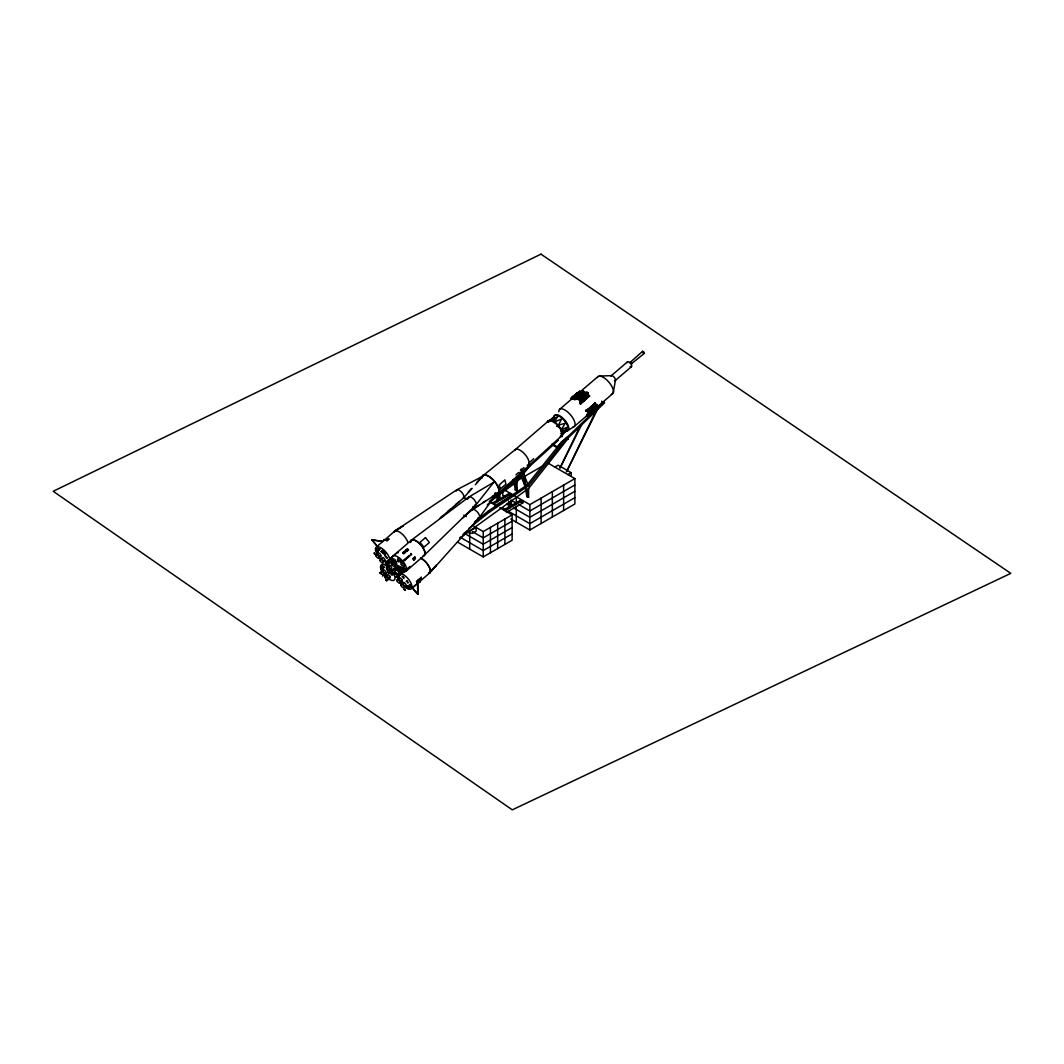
<?xml version="1.0" encoding="UTF-8"?>
<svg xmlns="http://www.w3.org/2000/svg" width="1064" height="1064" viewBox="0 0 1064 1064"><rect width="100%" height="100%" fill="white"/><g stroke="black" fill="none" stroke-linecap="round" stroke-linejoin="round"><path stroke-width="1.5" d="M398.242 561.686L398.84 561.007L397.444 559.504M580.226 398.947L580.04 394.279M587.94 396.327L577.526 396.486L587.927 396.42L587.94 395.13L579.202 394.904L587.514 394.784L587.528 396.646L577.539 396.26L577.832 397.138L587.222 396.978L577.912 397.085L578.218 395.648M577.912 397.125L577.938 395.941L588.725 395.662L578.337 395.648L578.324 397.497M578.231 395.941L578.218 397.391M578.63 395.648L578.723 397.803L586.304 397.59L586.424 393.906M585.905 396.633L585.892 398.016L579.122 397.989L579.454 395.01M586.716 396.047L586.716 394.225L579.92 394.345L579.813 398.641L585.067 398.641L585.08 397.909M581.144 394.651C580.718 389.504 582.859 403.562 579.508 398.415L579.84 394.425L579.813 398.641L585.067 398.561L585.08 393.028L581.543 393.095L585.493 393.361L585.586 398.255L579.508 398.388L579.454 396.141M584.774 398.335L580.332 398.933L580.625 393.786L580.332 396.845M580.745 395.901L580.745 399.239L581.037 393.946M580.745 394.944L580.731 393.707M581.449 399.851L581.183 393.348M581.835 397.338L581.835 396.473M581.835 396.114L581.862 392.776M588.725 395.742L581.928 400.25C578.577 391.898 587.275 388.48 584.668 398.894L584.788 392.749M582.234 400.476L582.247 392.789M583.059 391.871C583.325 412.539 578.484 390.342 584.282 392.403L584.389 393.042M582.713 400.463L582.753 392.164L583.87 392.151M581.848 399.811L583.019 400.237L583.311 391.645L589.336 395.928L580.399 404.027L589.536 396.087L583.431 391.073C580.638 390.714 569.998 403.815 576.661 397.231M583.178 394.904L583.165 396.806M583.524 399.825L583.431 391.073M583.937 399.519L581.144 399.519L583.83 399.585L583.976 392.111M584.389 393.866L584.282 392.403M584.242 399.279L584.389 392.417M585.173 398.574L585.187 393.055M578.324 397.417L586.716 397.364L586.809 394.239M587.115 394.518L587.115 396.965L587.222 394.518L579.587 394.584M587.634 396.659L587.621 394.824M593.526 405.357L595.88 406.767L596.811 404.586L595.375 404.852L595.109 406.514M596.119 404.852L595.587 406.594L596.332 406.342M595.601 405.677L596.744 404.533L594.656 404.825M589.456 409.441L595.175 409.467L595.614 408.363M389.81 565.503L391.007 565.503M385.008 554.996L385.939 552.881L382.801 550.035L381.909 550.806L382.003 552.229L385.008 554.996L385.939 552.881M401.54 581.795L400.596 583.923L401.54 581.795L403.535 583.644M586.291 393.467L586.996 394.066C590.134 392.031 583.471 391.658 587.9 393.999L585.466 392.935L586.277 392.576M377.787 551.458L377.148 551.817L376.071 549.928L377.866 548.226L379.25 549.795L377.414 551.524L378.053 550.966M386.844 580.944L385.634 579.853M409.879 584.322L410.199 584.841M560.648 435.708L561.287 435.588M394.904 560.103L395.183 560.848M397.896 558.214L398.415 558.866M561.061 429.444C560.475 432.277 560.794 429.045 561.779 430.601C559.012 430.255 562.191 429.524 560.808 430.375L565.25 423.219C551.352 427.209 562.47 423.605 562.377 434.431L561.247 435.163L567.245 427.369L561.167 429.51M578.324 396.26L579.055 395.01L578.617 396.247M587.408 416.277L589.35 411.981L588.738 411.622C581.782 422.621 594.577 411.515 596.306 408.855L595.042 402.963L588.445 408.935L589.044 414.548L593.566 410.438M553.174 421.716C553.972 421.73 553.772 422.381 554.065 422.541M388.599 563.109L387.097 561.699L388.706 562.803M547.987 421.45L547.362 421.849L548.199 421.45A9.975 4.189 49.1 0 1 558.6 425.706C559.571 423.605 555.98 429.191 557.829 424.895M562.763 433.806L561.539 435.389L562.657 434.671L561.859 433.553M557.017 426.292L558.853 426.052M557.869 425.307L557.43 426.438L558.733 425.959M613.236 392.816L615.431 380.247M386.033 540.379L387.921 538.677L388.919 539.062L387.003 540.712L386.033 540.379L387.934 538.73M387.003 540.712L388.892 539.009M411.449 554.331C410.438 553.972 410.385 553.985 411.595 554.344M566.088 430.335L564.386 431.971L566.088 430.454M405.49 550.633L407.446 548.944L408.496 549.636L406.541 551.325L405.477 550.647L407.446 548.944M406.541 551.325L408.496 549.636M379.449 548.625L380.3 549.17M379.462 572.831L380.194 572.844M407.007 587.062L407.366 587.567M407.539 587.581L407.658 587.102M380.819 568.522L382.229 565.662L383.971 567.046L382.508 569.745L380.819 568.522L381.697 567.75M400.742 567.178L402.112 568.588L400.982 566.966M404.307 565.769L403.908 564.997L404.333 565.888M382.508 569.745L383.971 567.046M402.83 553.001L404.746 551.352L405.73 551.977L403.828 553.626L402.83 553.001L404.746 551.352M403.828 553.626L405.73 551.977M586.663 392.377C590.387 393.294 584.934 392.164 585.958 392.337M405.437 568.588L403.948 571.368L402.205 569.971L402.857 568.096L403.748 567.325L405.437 568.588L404.839 570.597L398.734 575.478L395.156 573.363M383.146 553.214L381.896 551.365L381.045 551.684M381.032 551.445L382.176 551.564M387.296 557.948L386.418 558.041M548.146 421.597L548.412 420.892M516.652 476.579L514.883 480.556L513.313 479.851L514.883 480.556L516.426 477.803M384.729 539.834L383.891 540.698L394.544 531.255L456.682 489.879L482.657 476.26M394.744 561.313L395.888 561.526M400.862 564.399L402.963 566.208M407.352 582.873L408.243 582.593M419.668 581.383L418.963 582.168M550.992 420.293L550.088 420.2C547.082 422.834 553.081 419.721 549.902 419.881L549.064 420.998L550.819 419.987M595.042 402.963L595.907 408.776L590.148 408.523L595.853 408.403M508.087 485.118L516.811 479.266L517.969 476.473M386.432 564.505L385.461 564.213M388.932 573.177L387.549 572.139M393.76 568.642L394.531 568.894L394.265 568.016M396.167 576.981L396.34 575.996M396.553 577.273L396.712 576.302M592.914 406.155L589.895 412.513L591.105 413.311C601.16 385.767 588.631 427.382 589.416 409.414L592.967 411.582M593.047 407.978L591.531 407.246L592.608 407.964M590.959 408.283L595.8 408.017L594.577 407.219M592.648 406.408L594.377 406.953M590.214 410.425L589.483 409.933L590.121 408.603L595.867 408.869L590.094 414.202M590.653 408.243L589.589 410.651L592.222 412.273L595.348 405.105L593.872 405.118M595.202 405.81L592.927 411.569L589.695 411.489L591.943 406.913M590.267 414.096L594.124 404.786L595.255 404.812L594.43 404.692M590.108 414.002L594.35 404.772M590.347 414.016L594.577 404.36L596.079 404.559M591.651 412.606L595.268 404.799M594.443 405.065L595.414 405.557L592.542 411.928L589.762 411.848L591.385 412.686M589.656 410.651L593.685 410.864L595.561 406.621L592.342 406.475L590.294 412.26M589.802 410.398L594.044 410.531L595.614 406.993L594.696 406.488M589.695 411.13L593.3 411.236C601.399 404.599 586.902 404.32 595.707 407.392L594.47 410.185L592.289 408.935M595.082 409.068L589.469 409.574L594.803 409.826L595.76 407.751M595.414 405.929L593.087 405.783L589.948 412.885L591.385 413.045M561.46 435.921L560.276 436.706L561.074 436.253M593.007 410.544L589.961 408.855L590.853 408.988M594.949 406.98L591.97 406.834L594.151 408.403M590.746 408.15L590.121 411.156M548.864 421.889L548.545 421.078M581.981 423.991L559.957 468.107L580.625 425.148M597.902 408.576L566.46 471.857L595.813 411.209M574.48 399.333L583.444 391.459M586.716 415.944L588.764 411.821L589.376 412.18L587.182 415.944M558.161 425.786L561.553 419.043L554.291 422.022L557.736 416.503L549.769 420.865L550.66 420.253M574.56 397.271L575.119 396.353L573.336 396.26L572.033 398.109L572.911 397.298M575.012 395.688L572.831 397.843L574.081 397.896M572.831 398.202L574.6 395.263L576.768 395.276L579.188 391.765L579.255 393.055L577.499 393.002L576.103 395.249M573.07 398.548L575.77 394.305L576.728 395.063M573.283 398.574L576.249 393.973L578.018 394.013L579.215 392.097L576.582 395.303M573.509 398.574L574.068 397.63M575.544 395.249L576.688 393.64L578.204 393.68L577.446 393.002M575.77 395.263L577.087 393.321L578.63 393.348M576.356 395.303L577.925 392.683L579.242 392.696L577.965 392.589M578.896 393.028L579.188 392.323L578.337 392.363L579.255 393.055L579.162 391.725L577.606 394.332L575.877 394.212L577.034 394.997L575.052 394.864M557.948 424.775L557.257 425.919M547.561 421.81L547.88 421.078L547.761 421.916M417.54 582.42L418.445 579.8L417.54 582.42L416.529 581.449L418.445 579.8M420.187 580.146L421.198 577.406L420.187 580.146L419.243 579.109L421.198 577.406M554.45 421.969L553.559 422.328L554.77 422.142M563.893 431.545L565.41 430.255L563.933 431.465M389.092 562.311L388.333 563.188M398.308 573.696L398.907 572.006L398.082 569.267M398.481 573.549L399.093 572.751M631.524 363.728L644.305 353.381L643.906 351.998L642.59 351.306L630.314 362.265M632.096 363.795L630.38 361.733M642.59 351.306L643.002 352.676M496.609 493.789L479.266 517.636L429.683 572.964M493.523 482.604L475.794 505.068L424.164 555.395M501.038 491.475L515.641 480.955L520.815 474.464M522.889 471.857L524.964 469.264M530.524 464.888L517.051 481.766L491.701 500.027M459.808 538.038L528.622 488.456L568.269 438.275L566.846 437.464L561.42 442.065L526.973 485.131L528.382 485.942L562.843 442.877L568.269 438.275M551.737 420.333L553.493 418.165M516.811 479.266L519.95 475.422M412.938 558.799L414.894 557.164L412.938 558.799L414.175 559.824L415.399 558.334L414.854 557.15M411.236 554.756L410.744 553.573M468.293 492.153L471.445 488.549M476.712 482.551L483.029 475.342M439.911 518.407L463.585 497.939L472.11 488.349M475.302 484.758L482.763 476.379M403.788 560.169C422.036 545.739 392.151 571.275 409.201 555.488M562.457 433.753L561.792 434.458L567.165 430.215L562.75 434.006M570.57 398.441L579.933 391.419L570.663 399.04C570.277 399.293 572.379 398.774 571.315 399.346M404.865 590.267L405.224 589.602M407.539 586.783L409.374 585.054L410.717 586.65L408.935 588.339L407.539 586.783L408.177 586.224M588.445 408.935L585.692 410.584L589.35 411.981M595.494 403.243C595.175 407.339 580.545 411.342 589.323 411.795L586.011 410.598M585.652 410.332C585.852 412.633 590.759 408.283 587.554 409.946L585.692 410.584M591.571 407.259L595.747 407.658M552.602 445.071L557.682 447.997L557.283 446.867L604.126 401.727L604.525 402.857L567.059 438.98M558.853 446.88L561.193 444.619M587.248 416.423L586.503 415.745M587.541 416.596L596.039 408.815L594.869 403.336L588.472 409.135L589.682 415.066M580.093 403.229L589.124 396.101M574.587 399.678L579.175 398.814L580.372 403.655L589.523 395.702M590.334 409.693L589.429 409.201L590.839 407.951M593.845 407.658L592.289 406.594M595.148 403.894L593.153 405.703L595.401 405.464M515.987 474.81L518.421 472.589L521.134 473.706L523.129 471.964L528.382 485.942L489.733 511.877L468.798 528.502M520.283 470.9L523.94 467.575M528.821 463.146L533.689 458.704M489.56 501.277L562.59 435.003M487.259 504.895L520.402 474.743M522.863 472.509L558.454 440.137M589.03 414.495L586.543 415.984M587.235 415.066L588.312 415.279L593.592 410.638M580.013 393.241L580.492 392.816M595.813 408.39L594.869 403.336M401.766 563.92L403.057 562.789L400.529 559.864L399.16 560.914L401.766 563.92L403.057 562.789M377.241 546.284L382.827 541.47L371.788 539.834L377.241 546.284L371.974 539.701M377.866 548.226L377.228 548.785L378.611 550.341L379.25 549.795M382.003 552.229L382.801 550.035M548.798 420.613L515.375 449.527L483.256 475.448M547.548 422.022L548.452 421.756M388.4 563.494L386.751 561.499L392.111 556.977M392.988 556.086L411.369 540.179L468.971 496.941L493.417 482.484M548.239 421.677L553.586 417.048M384.982 561.992L385.833 562.311L398.082 551.87L398.269 552.748M392.297 557.376L388.493 560.675L389.77 562.178L393.64 558.839M440.536 517.702L443.036 515.535M448.05 511.199L450.551 509.031M455.565 504.695L459.316 501.45M393.733 558.933L389.956 562.204L388.347 560.249M388.759 563.76L386.365 565.822L385.434 565.25A9.988 4.203 49.1 0 0 381.683 571.022M399.16 560.914L400.529 559.864M404.121 560.582L409.547 555.9M395.436 564.04L397.883 567.312L395.263 564.186M396.606 572.911L394.212 574.972L394.638 575.97A9.988 4.203 49.1 0 1 388.187 578.603M401.407 570.424L398.801 572.898L400.131 574.467M413.444 559.983L415.399 558.334M402.205 569.971L403.096 569.2M399.027 573.163L401.633 570.916M462.468 518.155L472.562 509.443M398.734 575.478L400.303 574.321L398.973 572.738M398.694 579.8A9.988 4.203 49.1 0 1 397.87 577.805L397.683 576.927L400.064 574.866M397.258 573.962L398.88 575.917L404.24 571.395M397.683 576.927L405.171 570.61M407.565 568.548L409.946 566.487M405.823 571.368L424.204 555.461M410.717 586.65L410.079 587.208L408.736 585.599M416.729 582.38L418.631 580.731M419.416 580.066L421.371 578.377M412.207 587.966L417.806 583.152L417.833 594.284L412.207 587.966L417.806 583.152M419.775 581.503L429.643 572.964M559.731 409.241L598.061 376.523M611.228 375.738L627.454 361.88M615.231 380.54L631.457 366.681M590.254 412.832L574.174 426.558L567.418 430.8M592.728 410.731L612.505 393.84M462.867 534.554L467.575 530.564M586.982 394.066L587.847 393.188M397.244 567.844L398.056 567.165M580.545 403.522L579.388 398.973L580.572 403.881M595.601 406.248L596.279 405.969M583.444 391.778L576.635 397.258L582.327 401.075M574.56 399.239L578.976 398.654L574.4 398.827M574.307 399.466L574.254 398.601M579.933 391.419L572.658 397.417L573.709 398.335M474.491 522.052L488.31 511.066L525.044 486.421L528.382 485.942L525.044 486.421L520.057 473.533M589.536 396.087L583.431 391.432L574.44 398.468M587.887 393.8L587.394 394.425L587.488 393.64M582.075 401.66L576.608 396.859M576.941 395.05L574.999 394.944L572.858 398.534L572.725 396.686L579.135 391.752M549.729 421.171L552.176 419.043M382.827 541.47L371.788 539.834M384.769 575.052L382.535 576.076M387.097 561.699L388.666 560.529L389.956 562.031L388.333 563.122L389.038 566.873M472.363 509.589L479.066 505.161M483.096 502.514L485.769 500.745M492.472 496.316L496.502 493.656M385.62 563.255L385.301 564.026M472.576 509.483L498.005 493.084M391.991 563.787L391.871 564.519M411.436 554.597L410.518 554.357L411.05 553.519M395.209 571.661L395.343 570.929M567.817 438.541L566.407 437.716L568.269 439.086M516.825 480.862L543.558 465.434M492.087 503.285L497.021 500.439L498.431 501.25L498.431 495.186L497.021 494.361M499.854 498.803L509.802 493.058M517.051 490.517L515.481 482.896L514.072 482.085L515.269 489.906L517.051 490.517L517.051 481.766L515.641 480.955M554.836 467.069L558.121 465.168L571.115 472.655L571.115 476.353M493.51 504.11L498.431 501.25M494.866 505.719L511.225 496.276L511.225 493.882L499.854 500.439L499.854 494.162L498.431 493.35M503.658 509.975L508.592 507.129L510.015 507.94L510.015 501.862M511.425 505.493L521.387 499.748M525.882 490.331L526.84 496.595L528.622 497.194L528.622 488.456M505.081 510.787L510.015 507.94M526.84 496.595L528.622 497.194M567.817 474.557L571.115 472.655M506.437 512.396L522.796 502.953L522.796 500.559L511.425 507.129L511.425 500.838M473.573 525.975L483.229 531.548L512.13 514.856L512.13 540.233L483.229 556.911L457.493 542.068M504.163 489.799L529.845 504.629L574.866 478.627L574.866 504.004L529.845 530.005L510.88 519.059M512.13 521.2L483.229 537.879L472.389 531.628M574.866 484.971L529.845 510.973L519.006 504.722M512.13 527.544L483.229 544.223L464.263 533.29M574.866 491.315L529.845 517.317L513.593 507.927M512.13 533.889L483.229 550.567L460.207 537.28M574.866 497.659L529.845 523.661L508.18 511.146M560.728 433.447L563.534 431.878M374.209 553.054L374.728 554.53M407.073 586.091L408.097 586.783M395.236 559.997L395.875 561.486M560.728 430.627L561.486 430.162M560.914 436.346L561.579 436.107M398.614 573.429L397.497 573.988L398.907 575.331M644.305 353.381L643.241 352.929M596.465 404.533L596.625 405.637M404.214 565.702L403.974 564.984M386.285 568.096L388.107 569.626M400.516 568.136L401.447 568.349M389.969 576.874L390.355 576.382M574.414 399.266L579.202 399.319L580.399 404.027M395.542 568.11L396.247 568.322M599.285 376.097L611.561 375.619M582.354 392.456L584.681 392.643M581.543 393.121L585.493 393.281M581.13 393.627L585.892 393.653L585.892 397.936L579.135 398.069M580.731 393.919L586.304 393.933M580.319 394.252L586.716 394.252M579.149 394.983L587.528 394.85M578.324 395.622C594.577 394.904 589.456 397.005 577.539 396.26L577.526 396.912M584.269 399.2L580.731 399.293L580.745 397.763M583.418 399.904L581.543 399.931M581.928 400.131L583.112 400.144M581.835 393.028L581.543 394.039M589.429 409.201L591.877 410.132M582.247 392.709L581.835 393.427M594.55 404.44L595.228 404.373M594.364 405.384L595.162 405.411M595.454 405.836L593.326 405.73L594.483 406.235M592.608 406.395L593.606 406.461M593.885 406.461L595.534 406.554M595.228 406.993L592.076 406.727M591.611 407.193L595.694 407.286M591.252 407.539L595.72 407.738M594.749 409.919L589.443 409.653L592.023 411.249M589.496 410.012L594.417 410.172M589.602 410.744L593.233 410.797M589.749 411.396L590.972 411.449M589.922 412.486L591.544 412.579M589.868 412.593L591.81 412.619L589.908 411.396M589.935 412.952L591.424 412.952M591.052 413.298L589.975 413.324L593.38 405.49L594.896 406.262M590.068 413.603L590.733 413.657M577.952 393.281L577.14 393.241L578.071 394.013M578.404 393.095L577.858 392.683M579.042 393.121L578.271 392.363M575.837 394.305L577.446 394.318L576.475 393.906M575.252 395.555L574.64 395.662M575.065 396.247L573.789 395.954L572.804 397.51L574.095 397.59M573.962 395.848L575.079 396.686L572.725 396.806L575.145 396.952M575.079 396.686L572.871 396.566L574.294 397.338L574.533 395.276M575.145 397.311L572.764 397.218L575.092 397.391L573.775 396.18M574.068 398.002L572.791 397.909L573.429 398.322M574.108 398.229L573.004 398.295M416.529 581.449L417.341 581.489M521.107 469.078L521.919 471.844L523.129 471.964L526.294 487.339L525.044 486.421L523.661 479.944M526.973 485.131L528.183 485.251L526.254 486.541L521.134 473.706M389.623 562.164L393.334 563.654M419.243 579.109L420.014 579.188M594.058 405.038L595.002 405.517M521.919 471.844L522.996 472.017M387.602 570.357L388.121 569.612M391.712 575.065C393.906 574.893 389.304 571.089 390.448 573.882M403.549 578.351C405.743 578.178 401.141 574.374 402.285 577.154M401.607 580.106L402.126 579.361M586.051 410.904L588.738 411.622M386.166 539.621L387.136 539.953M377.241 551.87L376.616 551.232M407.871 587.594L408.071 586.783M576.223 397.231L582.314 401.873M401.594 573.709L402.458 574.028A9.988 4.203 49.1 0 1 411.888 585.666A9.988 4.203 49.1 0 1 405.198 587.381M385.767 555.967L387.269 557.722M387.615 570.344L386.791 569.772M407.033 580.957L406.209 581.516M387.934 571.661L388.972 572.911M394.212 569.559L393.321 569.825M398.255 561.672L397.444 561.061M566.407 438.528L567.817 439.352M561.42 442.065L562.843 442.877M561.42 442.877L562.843 443.688M552.203 443.927L557.283 446.867M547.787 463L574.866 478.627M525.643 488.762L527.052 489.573L528.249 497.407M515.269 489.906L516.678 490.73M509.802 495.452L511.225 496.276M521.387 502.142L522.796 502.953M505.467 496.901L502.753 495.332L502.753 490.571M510.88 500.027L516.306 503.152L516.306 496.808M506.823 504.03L509.536 505.586M502.753 508.02L505.467 509.589M489.267 501.663L496.05 505.573M499.854 507.767L512.13 514.856M488.31 511.066L489.733 511.877M463.798 515.176L466.338 516.639M374.196 553.014L375.206 554.278M407.884 587.634L406.874 586.357M594.084 405.384L595.255 405.929M592.967 405.889L594.789 406.967M593.446 406.807L595.813 408.124M593.02 406.794L594.696 407.698M592.249 406.581L594.271 407.685M595.188 408.35L596.306 408.855M594.058 407.924L595.867 408.869M592.01 406.86L589.775 411.781L592.595 411.928L590.015 410.664M592.914 407.525L595.295 408.829M592.834 408.23L595.122 409.574M592.395 408.217L594.763 409.547M591.291 407.818L593.632 409.121M590.879 407.884L592.515 408.696M593.433 409.361L594.59 409.919M591.172 408.549L593.539 409.839M590.759 408.523L592.409 409.427M590.321 408.51L591.97 409.401M592.887 410.066L594.018 410.611M591.757 409.653L593.739 410.864M589.589 409.201L590.746 409.72M590.533 409.959L593.087 411.316M591.132 411.09L592.289 411.648M591.704 412.22L589.815 412.22L591.478 412.965M589.695 411.382L591.81 412.619M590.853 413.391L589.975 413.231L590.626 413.763M403.057 552.269L404.041 552.894M405.637 549.928L406.687 550.62M377.002 550.527L377.826 551.471M404.879 590.294L404.054 589.363M402.857 568.096L404.559 569.346M407.02 580.971L408.23 582.607M385.607 563.228L386.458 564.532M577.193 396.579L582.62 400.436M577.287 396.712L579.029 398.029M576.223 396.739L582.341 401.554M396.26 569.998L397.244 570.424L397.364 569.692M381.338 566.434L383.08 567.804M577.712 392.935L578.417 393.427M577.965 393.627L576.622 393.653M577.047 393.321L577.965 394.106M576.728 393.56L577.592 394.079M576.196 393.973L577.18 394.744L575.917 395.01M575.624 394.558L576.342 395.05M575.212 394.877L575.983 395.276M574.826 395.901L573.762 395.928L574.693 397.244M573.283 396.247L574.666 397.364M573.15 396.845L573.935 397.577M572.725 396.686L573.443 397.298M572.392 396.872L573.908 398.002M573.922 398.335L572.139 396.779M394.744 564.558L397.417 567.697M394.279 564.465L396.872 566.221L396.274 565.902M380.194 572.818L380.925 573.975M381.909 550.806L385.048 553.639M382.894 551.458L384.889 553.307M400.649 582.567L402.644 584.415M386.179 580.651L385.607 579.827M513.619 479.266L514.883 480.556M394.731 564.824L397.204 567.777M391.246 569.799L392.549 571.182M384.836 572.977L387.469 575.957M384.197 573.536L386.831 576.502M383.572 574.148L386.126 577.047M399.798 560.369L402.405 563.361M395.17 563.84L398.295 567.511M412.38 587.833L417.833 594.284M395.768 564.519L401.54 570.889A9.988 4.203 49.1 0 0 406.355 567.378A9.988 4.203 49.1 0 0 397.271 556.565A9.988 4.203 49.1 0 0 392.456 560.076L392.855 561.061M398.827 572.658L400.463 574.653M389.929 568.415L391.073 569.945M405.251 589.602L404.081 589.376M385.421 556.991L385.181 556.179M413.67 558.653L414.175 559.824M601.679 401.208L602.437 403.362M389.743 559.092L389.557 558.214A9.988 4.203 49.1 0 0 378.664 546.843A9.988 4.203 49.1 0 0 377.853 555.355M588.272 409.095L589.07 414.734M572.02 397.883L572.113 398.933M579.521 391.073L579.641 393.68M587.514 394.744L587.634 395.781M587.115 394.438L587.115 396.739M586.716 395.063L586.716 397.364M586.304 396.007L586.291 397.67M585.892 393.56L585.998 394.252M585.479 393.241L585.493 395.396M585.506 397.564L585.479 398.335M585.08 393.254L585.2 396.141M584.681 394.478L584.801 396.779M584.402 395.449L584.389 397.723M583.87 392.044L583.99 394.292M583.883 396.367L583.99 397.723M583.458 392.071L583.484 395.236M583.564 396.673L583.538 398.668M583.059 392.988L583.192 395.249M583.059 397.617L583.125 399.599M582.646 393.919L582.766 396.18M582.74 397.936L582.713 399.931M582.247 394.212L582.341 396.806M581.942 395.156L581.928 397.763M582.221 398.574L582.327 400.543M581.436 396.087L581.529 398.375M581.037 397.338L581.144 399.319M580.226 398.295L580.332 399.013M579.84 394.398L579.933 397.165M579.029 396.752L579.135 398.109M417.62 583.285L417.66 594.417M566.846 437.464L566.846 438.275M563.614 485.131L563.614 510.507M562.138 435.256L562.138 436.785M552.349 491.635L552.349 517.011M541.097 498.125L541.097 523.501M529.845 504.629L529.845 530.005M527.212 490.544L527.212 496.383M516.306 506.331L516.306 522.185M508.592 501.051L508.592 507.129M504.895 519.033L504.895 544.396M497.673 523.195L497.673 548.572M497.021 495.877L497.021 500.439M490.451 527.372L490.451 552.748M483.229 531.548L483.229 556.911M469.69 533.237L469.69 549.104M410.531 542.441A9.988 4.203 49.1 0 1 420.32 544.356A9.988 4.203 49.1 0 1 423.113 555.847A9.988 4.203 49.1 0 0 420.28 544.289A9.988 4.203 49.1 0 0 410.491 542.374M468.532 498.152A5.307 2.234 49.1 0 1 474.198 499.681A5.307 2.234 49.1 0 1 474.438 505.187M401.514 583.95A9.988 4.203 49.1 0 1 399.944 581.902M420.825 558.135A9.988 4.203 49.1 0 1 429.191 566.859A9.988 4.203 49.1 0 1 428.619 573.403A9.988 4.203 49.1 0 0 429.191 566.859A9.988 4.203 49.1 0 0 420.879 558.135M472.03 510.095A5.307 2.234 49.1 0 1 477.975 512.728A5.307 2.234 49.1 0 1 477.949 517.809M562.484 433.567A9.975 4.189 49.1 0 1 560.568 436.24M597.33 377.56A11.278 4.708 49.5 0 1 609.06 382.362A11.278 4.708 49.5 0 1 611.281 394.279M558.813 411.821A11.278 4.708 49.5 0 1 569.759 413.976A11.278 4.708 49.5 0 1 572.937 426.997M611.029 376.018A3.126 1.303 49.5 0 1 614.527 377.667A3.126 1.303 49.5 0 1 614.433 380.606M627.201 362.598A3.126 1.303 49.5 0 1 629.157 362.265A3.126 1.303 49.5 0 1 631.657 365.617A3.126 1.303 49.5 0 1 630.127 366.535M514.723 450.444A9.975 4.189 49.1 0 1 525.177 454.621A9.975 4.189 49.1 0 1 527.159 465.168M496.702 493.31A11.398 4.788 49.1 0 1 495.039 493.137M482.511 476.499A11.398 4.788 49.1 0 1 493.443 480.17A11.398 4.788 49.1 0 1 497.939 492.858M482.072 478.002A11.624 4.881 49.1 0 1 494.441 481.274A11.624 4.881 49.1 0 1 495.053 493.363M554.464 416.064A9.975 4.189 49.1 0 1 565.716 421.264A9.975 4.189 49.1 0 1 565.436 430.627M551.391 421.078A8.964 3.777 49.1 0 1 552.894 421.583M554.543 422.554A8.964 3.777 49.1 0 1 556.259 423.898M557.882 425.534A8.964 3.777 49.1 0 1 560.515 429.244M561.327 431.066A8.964 3.777 49.1 0 1 561.672 434.006M472.935 506.504A7.408 3.112 49.1 0 1 471.764 509.776M463.026 498.165A7.408 3.112 49.1 0 1 467.575 499.375M553.599 417.713A10.081 4.243 49.1 0 1 561.26 417.54A10.081 4.243 49.1 0 1 568.189 429.47L568.309 429.43A10.081 4.243 49.1 0 1 559.332 427.555M555.967 423.565A10.081 4.243 49.1 0 1 553.932 419.455M381.218 559.278A9.988 4.203 49.1 0 1 379.422 557.416M393.88 532.199A9.988 4.203 49.1 0 1 400.556 532.732A9.988 4.203 49.1 0 1 407.898 542.308M456.283 491.129A5.307 2.234 49.1 0 1 460.898 491.488A5.307 2.234 49.1 0 1 463.585 497.939M500.399 488.855L505.945 484.24L504.881 479.891L499.255 484.984L500.399 488.855M388.041 561.193L388.746 561.965L388.041 561.193M398.761 573.935L399.479 574.72L398.88 573.908M431.252 571.009L429.151 572.671L436.333 565.263L431.252 571.009M395.356 530.51L394.771 531.614L403.256 525.802L395.356 530.51M419.216 582.567L420.107 581.795L419.269 582.513M383.532 540.206L384.423 539.421L383.599 540.14M425.467 537.653L420.001 542.321L423.951 547.149L429.417 542.48L425.467 537.653M476.18 527.478L467.575 532.439L472.349 533.37L476.18 531.162L476.18 527.478M540.964 254.15L53.2 491.289L512.289 809.85L1010.8 573.35L540.964 254.15M387.003 575.664A2.381 0.998 49.1 0 0 389.996 578.164A2.381 0.998 49.1 0 0 388.719 575.026A2.381 0.998 49.1 0 0 387.003 575.664M385.048 577.353A2.381 0.998 49.1 0 0 388.028 579.907A2.381 0.998 49.1 0 0 386.817 576.794A2.381 0.998 49.1 0 0 385.048 577.353M380.939 572.738A2.381 0.998 49.1 0 0 383.931 575.238A2.381 0.998 49.1 0 0 382.654 572.086A2.381 0.998 49.1 0 0 380.939 572.738M382.907 570.942A2.381 0.998 49.1 0 0 385.899 573.443A2.381 0.998 49.1 0 0 384.623 570.304A2.381 0.998 49.1 0 0 382.907 570.942M391.525 563.88A2.381 0.998 49.1 0 0 394.505 566.434A2.381 0.998 49.1 0 0 393.294 563.308A2.381 0.998 49.1 0 0 391.525 563.88M393.574 562.191A2.381 0.998 49.1 0 0 396.539 564.798A2.381 0.998 49.1 0 0 395.396 561.712A2.381 0.998 49.1 0 0 393.574 562.191M397.643 566.966A2.381 0.998 49.1 0 0 400.623 569.519A2.381 0.998 49.1 0 0 399.412 566.394A2.381 0.998 49.1 0 0 397.643 566.966M395.595 568.615A2.381 0.998 49.1 0 0 398.588 571.168A2.381 0.998 49.1 0 0 397.364 568.056A2.381 0.998 49.1 0 0 395.595 568.615M398.84 578.949A2.381 0.998 49.1 0 0 401.833 581.436A2.381 0.998 49.1 0 0 400.556 578.297A2.381 0.998 49.1 0 0 398.84 578.949M402.923 583.577A2.381 0.998 49.1 0 0 405.903 586.131A2.381 0.998 49.1 0 0 404.692 583.019A2.381 0.998 49.1 0 0 402.923 583.577M401.035 585.439A2.381 0.998 49.1 0 0 404.027 587.94A2.381 0.998 49.1 0 0 402.751 584.801A2.381 0.998 49.1 0 0 401.035 585.439M396.912 580.691A2.381 0.998 49.1 0 0 399.904 583.192A2.381 0.998 49.1 0 0 398.614 580.053A2.381 0.998 49.1 0 0 396.912 580.691M390.089 572.139A2.381 0.998 49.1 0 0 393.068 574.72A2.381 0.998 49.1 0 0 391.885 571.621A2.381 0.998 49.1 0 0 390.089 572.139M386.565 567.804A2.381 0.998 49.1 0 0 389.53 570.437A2.381 0.998 49.1 0 0 388.427 567.378A2.381 0.998 49.1 0 0 386.565 567.804M388.56 566.58A2.381 0.998 49.1 0 0 391.539 569.16A2.381 0.998 49.1 0 0 390.368 566.061A2.381 0.998 49.1 0 0 388.56 566.58M392.111 570.903A2.381 0.998 49.1 0 0 395.09 573.483A2.381 0.998 49.1 0 0 393.919 570.384A2.381 0.998 49.1 0 0 392.111 570.903M380.021 560.542A2.381 0.998 49.1 0 0 383.013 563.042A2.381 0.998 49.1 0 0 381.723 559.903A2.381 0.998 49.1 0 0 380.021 560.542M375.938 555.794A2.381 0.998 49.1 0 0 378.917 558.347A2.381 0.998 49.1 0 0 377.707 555.235A2.381 0.998 49.1 0 0 375.938 555.794M377.84 554.038A2.381 0.998 49.1 0 0 380.819 556.538A2.381 0.998 49.1 0 0 379.542 553.4A2.381 0.998 49.1 0 0 377.84 554.038M381.989 558.773A2.381 0.998 49.1 0 0 384.982 561.26A2.381 0.998 49.1 0 0 383.692 558.121A2.381 0.998 49.1 0 0 381.989 558.773"/></g></svg>
